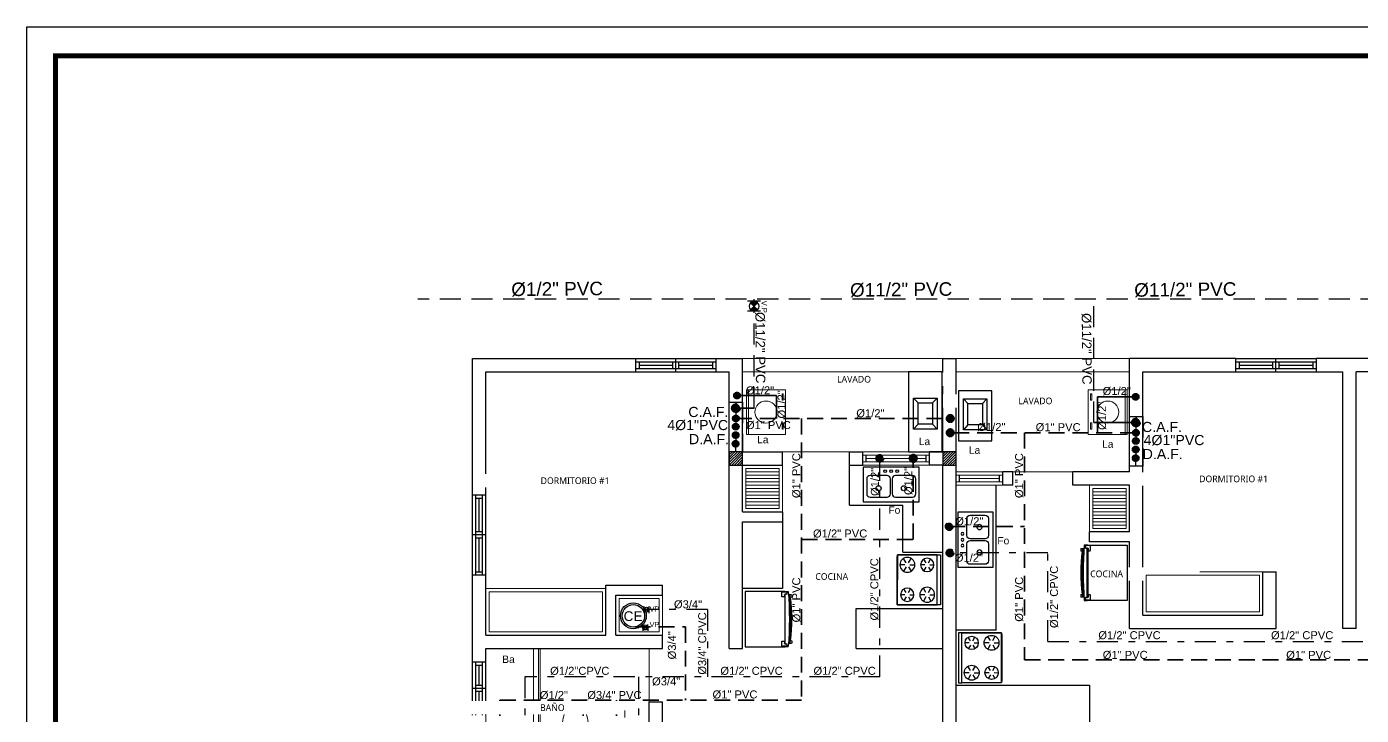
# Model space of a CAD drawing. Header units: feet. Extents: x 1019 to 2236, y -546 to 122.
# Drawn here: x 1054.27 to 1074.29, y -113.31 to -102.98 of the extents above; entities that cross this region are included whole.
import ezdxf

# ---------------------------------------------------------------- set-up
doc = ezdxf.new("R2010")
doc.units = ezdxf.units.FT
doc.header["$LTSCALE"] = 0.05
doc.header["$MEASUREMENT"] = 0
for name, pattern in [('CONTINUA', [0]), ('DASHDOT', [25.4, 12.7, -6.35, 0, -6.35]), ('HIDDEN', [9.525, 6.35, -3.175])]:
    doc.linetypes.add(name, pattern=pattern)
for name, color, linetype, lineweight in [('A-GENM', 8, 'Continuous', 9), ('A-WALL', 7, 'Continuous', 25), ('AGUA POTABLE', 5, 'HIDDEN', 35), ('AGUAFRIA', 5, 'HIDDEN', 30), ('closet', 8, 'Continuous', 5), ('COCINA', 8, 'Continuous', 25), ('FURN', 8, 'Continuous', 9), ('P-SANR-FIXT', 8, 'Continuous', 9)]:
    doc.layers.add(name, color=color, linetype=linetype, lineweight=lineweight)
for name, color, linetype in [('AGUA_CALIENTE', 1, 'DASHDOT'), ('ANNDTOBJ', 2, 'Continuous'), ('columna', 9, 'Continuous'), ('MARCO', 1, 'Continuous'), ('MUEBLES', 8, 'Continuous'), ('PERT-VENT', 8, 'Continuous'), ('PISO', 8, 'Continuous'), ('TEXTO', 2, 'Continuous'), ('TEXXT', 2, 'Continuous'), ('TXT', 2, 'Continuous')]:
    doc.layers.add(name, color=color, linetype=linetype)
doc.styles.add('ads', font='trebuc.ttf', dxfattribs={"height": 0.14})
doc.styles.add('DAMIAN', font='arial.ttf', dxfattribs={"height": 0.12})
doc.styles.add('GENERATED_STYLE_1', font='arial.ttf')

# ---------------------------------------------------------------- blocks, each defined once
blk = doc.blocks.new('A$C3D6C2CD6')
at = {"layer": 'P-SANR-FIXT'}
for p, q in [((0, 1.6), (0.787, 1.6)), ((0, 0.102), (0, 1.6)), ((0.711, 1.6), (0.711, 0.102)), ((0.787, 0), (0.787, 1.6)), ((0.813, 1.6), (0.813, 0)), ((0.324, 0.227), (0.324, 0.317)), ((0.333, 0.317), (0.333, 0.227)), ((0.351, 0.227), (0.351, 0.317)), ((0.36, 0.317), (0.36, 0.227)), ((0.378, 0.227), (0.378, 0.317)), ((0.387, 0.317), (0.387, 0.227)), ((0.711, 0.102), (0, 0.102)), ((0, 0), (0.787, 0)), ((0.124, 0), (0.787, 0)), ((0.813, 0), (0.787, 0)), ((0.813, 0), (0.787, 0))]:
    blk.add_line(p, q, dxfattribs=at)
for centre, radius, start, end in [((0.356, 0.272), 0.0635, 90, 270), ((0.356, 0.272), 0.0635, 90, 270), ((0.328, 0.317), 0.00444, 360, 180), ((0.328, 0.227), 0.00444, 180, 360), ((0.356, 0.317), 0.00444, 360, 180), ((0.356, 0.227), 0.00444, 180, 360), ((0.356, 0.272), 0.0635, 270, 90), ((0.356, 0.272), 0.0635, 270, 90), ((0.383, 0.317), 0.00444, 360, 180), ((0.383, 0.227), 0.00444, 180, 360)]:
    blk.add_arc(centre, radius, start, end, dxfattribs=at)
blk = doc.blocks.new('A$C2C3967B4')
at = {"layer": 'COCINA'}
for p, q in [((0.838, 0.52), (0, 0.52)), ((0, 0.52), (0, 0)), ((0.838, 0), (0.838, 0.52)), ((0.051, 0.342), (0.051, 0.119)), ((0.356, 0.393), (0.102, 0.393)), ((0.406, 0.119), (0.406, 0.342)), ((0.432, 0.342), (0.432, 0.119)), ((0.737, 0.393), (0.483, 0.393)), ((0.787, 0.119), (0.787, 0.342)), ((0.102, 0.068), (0.356, 0.068)), ((0.483, 0.068), (0.737, 0.068)), ((0, 0), (0.838, 0))]:
    blk.add_line(p, q, dxfattribs=at)
for centre, radius in [((0.33, 0.456), 0.0201), ((0.419, 0.456), 0.0201), ((0.508, 0.456), 0.0201), ((0.229, 0.202), 0.0381), ((0.61, 0.202), 0.0381)]:
    blk.add_circle(centre, radius, dxfattribs=at)
for centre, start, end in [((0.102, 0.342), 90, 180), ((0.356, 0.342), 0, 90), ((0.483, 0.342), 90, 180), ((0.737, 0.342), 0, 90), ((0.102, 0.119), 180, 270), ((0.356, 0.119), 270, 0), ((0.483, 0.119), 180, 270), ((0.737, 0.119), 270, 0)]:
    blk.add_arc(centre, 0.0508, start, end, dxfattribs=at)
blk = doc.blocks.new('A$C285A50AC')
at = {"layer": 'MUEBLES'}
for p, q in [((0.001, 0.69, -0.889), (0, 0.029, -0.889)), ((0.001, 0.69), (0.001, 0.639)), ((0.763, 0.688), (0.001, 0.69)), ((0.763, 0.688, -0.889), (0.001, 0.69, -0.889)), ((0.001, 0.639), (0.763, 0.637)), ((0.762, 0.028, -0.889), (0.763, 0.688, -0.889)), ((0.763, 0.637), (0.763, 0.688)), ((0, 0.029, -0.889), (0.762, 0.028, -0.889))]:
    blk.add_line(p, q, dxfattribs=at)
at = {"layer": 'MUEBLES', "color": 8}
for p, q in [((0.12, 0.505, 0.003), (0.054, 0.543, 0.003)), ((0.12, 0.467, 0.003), (0.054, 0.429, 0.003)), ((0.153, 0.524, 0.003), (0.153, 0.6, 0.003)), ((0.153, 0.448, 0.003), (0.153, 0.372, 0.003)), ((0.186, 0.505, 0.003), (0.252, 0.543, 0.003)), ((0.186, 0.467, 0.003), (0.252, 0.429, 0.003)), ((0.577, 0.466, 0.003), (0.522, 0.435, 0.003)), ((0.577, 0.504, 0.003), (0.523, 0.536, 0.003)), ((0.61, 0.523, 0.003), (0.611, 0.587, 0.003)), ((0.61, 0.447, 0.003), (0.61, 0.384, 0.003)), ((0.643, 0.504, 0.003), (0.698, 0.536, 0.003)), ((0.643, 0.466, 0.003), (0.698, 0.434, 0.003)), ((0.12, 0.2, 0.003), (0.065, 0.232, 0.003)), ((0.153, 0.219, 0.003), (0.153, 0.283, 0.003)), ((0.186, 0.2, 0.003), (0.241, 0.232, 0.003)), ((0.577, 0.2, 0.003), (0.511, 0.238, 0.003)), ((0.61, 0.219, 0.003), (0.61, 0.295, 0.003)), ((0.643, 0.199, 0.003), (0.709, 0.237, 0.003)), ((0.12, 0.162, 0.003), (0.065, 0.131, 0.003)), ((0.153, 0.143, 0.003), (0.152, 0.08, 0.003)), ((0.186, 0.162, 0.003), (0.241, 0.13, 0.003)), ((0.577, 0.162, 0.003), (0.511, 0.124, 0.003)), ((0.61, 0.142, 0.003), (0.61, 0.066, 0.003)), ((0.643, 0.161, 0.003), (0.709, 0.123, 0.003))]:
    blk.add_line(p, q, dxfattribs=at)
at = {"layer": 'MUEBLES', "extrusion": (-0.001805, -0.999998, 0)}
for p, q in [((0.063, 0.027, -0.622), (0.698, 0.025, -0.622)), ((0.063, 0.027, -0.102), (0.698, 0.025, -0.102))]:
    blk.add_line(p, q, dxfattribs=at)
at = {"layer": 'MUEBLES'}
for centre, radius in [((0.153, 0.486, 0.003), 0.114), ((0.61, 0.485, 0.003), 0.102), ((0.153, 0.181, 0.003), 0.102), ((0.61, 0.181, 0.003), 0.114)]:
    blk.add_circle(centre, radius, dxfattribs=at)
at = {"layer": 'MUEBLES', "color": 8, "extrusion": (-0.001805, -0.999998, 0)}
for centre in [(0.089, -0.038, -0.027), (0.216, -0.038, -0.027), (0.381, -0.038, -0.027), (0.546, -0.038, -0.027), (0.673, -0.038, -0.027)]:
    blk.add_circle(centre, 0.0254, dxfattribs=at)
at = {"layer": 'MUEBLES'}
for points in [[(0, 0.029), (0.001, 0.639), (0.763, 0.637), (0.762, 0.028)], [(0.001, 0.69, 0.254), (0.001, 0.639, 0.254), (0.763, 0.637, 0.254), (0.763, 0.688, 0.254)]]:
    blk.add_3dface(points, dxfattribs=at)
at = {"layer": 'MUEBLES', "color": 8}
for points in [[(0.025, 0.027, -0.076), (0.025, 0.027, -0.533), (0.737, 0.025, -0.533), (0.737, 0.025, -0.076)], [(0.025, 0.027, -0.597), (0.025, 0.027, -0.851), (0.737, 0.025, -0.851), (0.737, 0.025, -0.597)]]:
    blk.add_3dface(points, dxfattribs=at)
blk = doc.blocks.new('A$C007B5363')
at = {"layer": 'COCINA'}
for p, q in [((0, 0.829), (0.594, 0.829)), ((0, 0), (0, 0.829)), ((0.551, 0.816), (0.551, 0.752)), ((0.621, 0.822), (0.557, 0.822)), ((0.594, 0.829), (0.601, 0.829)), ((0.594, 0.822), (0.594, 0.829)), ((0.601, 0.829), (0.601, 0.822)), ((0.645, 0.829), (0.601, 0.829)), ((0.627, 0.791), (0.627, 0.816)), ((0.557, 0.746), (0.582, 0.746)), ((0.589, 0.752), (0.589, 0.778)), ((0.594, 0.045), (0.594, 0.784)), ((0.595, 0.784), (0.621, 0.784)), ((0.601, 0.784), (0.601, 0.044)), ((0.649, 0.778), (0.671, 0.778)), ((0.671, 0.74), (0.651, 0.74)), ((0.654, 0.702), (0.671, 0.702)), ((0.671, 0.778), (0.698, 0.778)), ((0.671, 0.74), (0.671, 0.778)), ((0.671, 0.74), (0.671, 0.778)), ((0.698, 0.74), (0.671, 0.74)), ((0.671, 0.74), (0.671, 0.702)), ((0.671, 0.702), (0.671, 0.74)), ((0.699, 0.74), (0.699, 0.778)), ((0.594, 0), (0, 0)), ((0.551, 0.076), (0.551, 0.013)), ((0.582, 0.083), (0.557, 0.083)), ((0.557, 0.006), (0.621, 0.006)), ((0.589, 0.051), (0.589, 0.076)), ((0.594, 0), (0.594, 0.006)), ((0.594, 0), (0.601, 0)), ((0.621, 0.044), (0.595, 0.044)), ((0.601, 0.006), (0.601, 0)), ((0.601, 0), (0.645, 0)), ((0.627, 0.013), (0.627, 0.038)), ((0.671, 0.051), (0.649, 0.051)), ((0.651, 0.089), (0.671, 0.089)), ((0.671, 0.127), (0.654, 0.127)), ((0.671, 0.127), (0.671, 0.089)), ((0.671, 0.089), (0.671, 0.127)), ((0.671, 0.089), (0.698, 0.089)), ((0.671, 0.051), (0.671, 0.089)), ((0.671, 0.051), (0.671, 0.089)), ((0.698, 0.051), (0.671, 0.051)), ((0.699, 0.051), (0.699, 0.089))]:
    blk.add_line(p, q, dxfattribs=at)
for centre, radius, start, end in [((0.557, 0.816), 0.00635, 90, 180), ((0.621, 0.816), 0.00635, 360, 90), ((-3.851, 0.414), 4.515, 354.7351, 5.2649), ((0.557, 0.752), 0.00635, 180, 270), ((0.582, 0.752), 0.00635, 270, 360), ((0.595, 0.778), 0.00635, 90, 180), ((0.621, 0.791), 0.00635, 270, 360), ((-3.079, 0.414), 3.761, 355.6182, 4.3818), ((-1.675, 0.414), 2.373, 352.1151, 7.8849), ((0.557, 0.076), 0.00635, 90, 180), ((0.557, 0.013), 0.00635, 180, 270), ((0.582, 0.076), 0.00635, 360, 90), ((0.595, 0.051), 0.00635, 180, 270), ((0.621, 0.038), 0.00635, 360, 90), ((0.621, 0.013), 0.00635, 270, 360)]:
    blk.add_arc(centre, radius, start, end, dxfattribs=at)
blk = doc.blocks.new('Toilet_-_Tank_-_3D_4840 - 17_ High_ Seat Not Visible-536545-Nivel 1')
at = {"layer": 'P-SANR-FIXT'}
for p, q in [((0.248, 0.489), (-0.248, 0.489)), ((-0.248, 0.489), (-0.248, 0.298)), ((0.248, 0.298), (0.248, 0.489)), ((-0.159, 0.21), (-0.123, 0.21)), ((-0.123, 0.21), (-0.132, 0.127)), ((-0.123, 0.21), (0.123, 0.21)), ((0.132, 0.127), (0.123, 0.21)), ((0.123, 0.21), (0.159, 0.21))]:
    blk.add_line(p, q, dxfattribs=at)
for centre, radius, start, end in [((-0.159, 0.298), 0.0889, 180, 270), ((0.159, 0.298), 0.0889, 270, 360), ((-0.023, 0.008), 0.167, 151.0596, 182.709), ((-0.083, 0.041), 0.0995, 119.8981, 151.0596), ((0, -0.104), 0.266, 90.1019, 119.8981), ((0, -0.104), 0.266, 60.1019, 89.8981), ((0.083, 0.041), 0.0995, 28.9404, 60.1019), ((0.023, 0.008), 0.167, 357.291, 28.9404), ((0.25, 0.021), 0.441, 182.709, 218.5058), ((-0.25, 0.021), 0.441, 321.4942, 357.291), ((0.011, -0.169), 0.136, 218.5058, 265.219), ((-0.011, -0.169), 0.136, 274.781, 321.4942)]:
    blk.add_arc(centre, radius, start, end, dxfattribs=at)
blk = doc.blocks.new('A$C01EB0BB3')
at = {"layer": 'FURN'}
for p, q in [((0, 0, 224.56), (0, 0.61, 224.56)), ((0, 0.61, 224.56), (0.533, 0.61, 224.56)), ((0.503, 0.61, 224.56), (0.503, 0, 224.56)), ((0.533, 0.61, 224.56), (0.533, 0, 224.56)), ((0.533, 0, 224.56), (0, 0, 224.56))]:
    blk.add_line(p, q, dxfattribs=at)
at = {"layer": 'FURN', "ltscale": 0.02, "elevation": 224.56}
for points in [[(0.047, 0.536), (0.047, 0.45), (0.032, 0.45), (0.032, 0.536)], [(0.047, 0.143), (0.047, 0.057), (0.032, 0.057), (0.032, 0.143)]]:
    blk.add_lwpolyline(points, close=True, dxfattribs=at)
at = {"layer": 'FURN', "ltscale": 0.02}
blk.add_circle((0.267, 0.305, 224.56), 0.15, dxfattribs=at)
blk = doc.blocks.new('A$C153C7E87')
at = {"layer": 'COCINA'}
for p, q in [((0.076, 0.804), (0.143, 0.731)), ((0.427, 0.804), (0.36, 0.731)), ((0.143, 0.411), (0.076, 0.339)), ((0.36, 0.411), (0.427, 0.339))]:
    blk.add_line(p, q, dxfattribs=at)
at = {"layer": 'COCINA', "extrusion": (1.60732e-15, -2.48059e-15, -1)}
for points in [[(-0.502, 1.2), (0, 1.2), (0, 0), (-0.502, 0)], [(-0.427, 0.339), (-0.076, 0.339), (-0.076, 0.804), (-0.427, 0.804)], [(-0.36, 0.411), (-0.143, 0.411), (-0.143, 0.731), (-0.36, 0.731)]]:
    blk.add_lwpolyline(points, close=True, dxfattribs=at)
blk = doc.blocks.new('A$C72735B25')
at = {"layer": 'PERT-VENT', "extrusion": (-1.27878e-17, -1.31713e-15, -1)}
for p, q in [((0, 0), (0, 1.203)), ((0.05, 0), (0.05, 1.203)), ((0.15, 0), (0.15, 1.203)), ((0.2, 0), (0.2, 1.203)), ((0.1, 0.648), (0.1, 1.149)), ((0.2, 0.602), (0, 0.602)), ((0.15, 0.648), (0.05, 0.648)), ((0.15, 0.555), (0.05, 0.555)), ((0.1, 0.05), (0.1, 0.555)), ((0.05, 0.05), (0.15, 0.05))]:
    blk.add_line(p, q, dxfattribs=at)
at = {"layer": 'PERT-VENT', "extrusion": (-1.27878e-17, 1.31713e-15, -1)}
blk.add_line((0.05, 1.153), (0.15, 1.153), dxfattribs=at)
blk = doc.blocks.new('A$C40CA57DC')
at = {"layer": 'ANNDTOBJ'}
h = blk.add_hatch(color=256, dxfattribs=at)
h.dxf.hatch_style = 1
h.paths.add_polyline_path([(0.034, 0.233, 0.199744), (0, 0.151, 0.199744), (0.034, 0.069), (0.116, 0.151)])
h.paths.add_polyline_path([(0.231, 0.151, 0.198081), (0.198, 0.233), (0.116, 0.151), (0.198, 0.07, 0.198081)])
at = {"layer": 'ANNDTOBJ', "linetype": 'Continuous'}
for p, q in [((0, 0), (0, 0.303)), ((0.231, 0), (0.231, 0.303))]:
    blk.add_line(p, q, dxfattribs=at)
at = {"layer": 'ANNDTOBJ'}
for p, q in [((0.034, 0.07), (0.198, 0.233)), ((0.198, 0.07), (0.034, 0.233))]:
    blk.add_line(p, q, dxfattribs=at)
at = {"layer": 'ANNDTOBJ', "linetype": 'Continuous'}
blk.add_circle((0.116, 0.151), 0.116, dxfattribs=at)
blk = doc.blocks.new('A$C012446DC')
at = {"layer": 'PISO'}
h = blk.add_hatch(dxfattribs=at)
h.set_pattern_fill('ANSI31', color=256, scale=0.008571, angle=180)
h.set_pattern_definition([(225, (206536.064322, 1154820.960068), (0.0192434059784, -0.0192434059784), [])])
h.paths.add_polyline_path([(0, 0), (0.2, 0), (0.2, 0.2), (0, 0.2)])
at = {"layer": 'columna'}
blk.add_lwpolyline([(0.2, 0.2), (0, 0.2), (0, 0), (0.2, 0)], close=True, dxfattribs=at)
blk = doc.blocks.new('A$C387E0859')
for p in [(0, 8.7), (3.2, 8.7), (0, 0), (3.2, 0), (6, 0), (9.2, 0)]:
    blk.add_blockref('A$C012446DC', p)

msp = doc.modelspace()

# ---------------------------------------------------------------- hatches: boundary and pattern name
at = {"layer": 'AGUA POTABLE', "ltscale": 3}
h = msp.add_hatch(color=256, dxfattribs=at)
h.dxf.hatch_style = 1
edge = h.paths.add_edge_path()
edge.add_arc((1064.925, -108.512), 0.0498, -83.357, 276.643)
h = msp.add_hatch(color=256, dxfattribs=at)
h.dxf.hatch_style = 1
edge = h.paths.add_edge_path()
edge.add_arc((1064.909, -108.701), 0.0642, -83.357, 276.643)
h = msp.add_hatch(color=256, dxfattribs=at)
h.dxf.hatch_style = 1
edge = h.paths.add_edge_path()
edge.add_arc((1064.908, -108.855), 0.0498, -83.357, 276.643)
h = msp.add_hatch(color=256, dxfattribs=at)
h.dxf.hatch_style = 1
edge = h.paths.add_edge_path()
edge.add_arc((1068.123, -108.856), 0.0576, 0, 360)
h = msp.add_hatch(color=256, dxfattribs=at)
h.dxf.hatch_style = 1
edge = h.paths.add_edge_path()
edge.add_arc((1070.909, -108.916), 0.0642, -83.357, 276.643)
h = msp.add_hatch(color=256, dxfattribs=at)
h.dxf.hatch_style = 1
edge = h.paths.add_edge_path()
edge.add_arc((1064.905, -109.105), 0.0498, -83.357, 276.643)
h = msp.add_hatch(color=256, dxfattribs=at)
h.dxf.hatch_style = 1
edge = h.paths.add_edge_path()
edge.add_arc((1064.906, -108.978), 0.0498, -83.357, 276.643)
h = msp.add_hatch(color=256, dxfattribs=at)
h.dxf.hatch_style = 1
edge = h.paths.add_edge_path()
edge.add_arc((1068.123, -109.07), 0.0576, 0, 360)
h = msp.add_hatch(color=256, dxfattribs=at)
h.dxf.hatch_style = 1
edge = h.paths.add_edge_path()
edge.add_arc((1070.908, -109.07), 0.0498, -83.357, 276.643)
h = msp.add_hatch(color=256, dxfattribs=at)
h.dxf.hatch_style = 1
edge = h.paths.add_edge_path()
edge.add_arc((1064.904, -109.235), 0.0498, -83.357, 276.643)
h = msp.add_hatch(color=256, dxfattribs=at)
h.dxf.hatch_style = 1
edge = h.paths.add_edge_path()
edge.add_arc((1070.905, -109.32), 0.0498, -83.357, 276.643)
h = msp.add_hatch(color=256, dxfattribs=at)
h.dxf.hatch_style = 1
edge = h.paths.add_edge_path()
edge.add_arc((1070.906, -109.193), 0.0498, -83.357, 276.643)
h = msp.add_hatch(color=256, dxfattribs=at)
h.dxf.hatch_style = 1
edge = h.paths.add_edge_path()
edge.add_arc((1067.568, -109.454), 0.0576, 0, 360)
h = msp.add_hatch(color=256, dxfattribs=at)
h.dxf.hatch_style = 1
edge = h.paths.add_edge_path()
edge.add_arc((1070.904, -109.45), 0.0498, -83.357, 276.643)
at = {"layer": 'AGUA POTABLE', "ltscale": 0.75}
h = msp.add_hatch(color=256, dxfattribs=at)
h.dxf.hatch_style = 1
edge = h.paths.add_edge_path()
edge.add_arc((1068.108, -110.474), 0.0576, 0, 360)
at = {"layer": 'AGUA_CALIENTE', "ltscale": 0.5}
h = msp.add_hatch(color=256, dxfattribs=at)
h.dxf.hatch_style = 1
edge = h.paths.add_edge_path()
edge.add_arc((1067.067, -109.454), 0.0576, 0, 360)
h = msp.add_hatch(color=256, dxfattribs=at)
h.dxf.hatch_style = 1
edge = h.paths.add_edge_path()
edge.add_arc((1068.12, -110.871), 0.0576, 0, 360)
at = {"layer": 'closet'}
h = msp.add_hatch(dxfattribs=at)
h.set_pattern_fill('ANSI31', color=256, scale=0.4, angle=315, style=0)
h.set_pattern_definition([(0, (1065.06024, -110.20415), (2e-17, 0.05), [])])
h.paths.add_polyline_path([(1065.06, -110.204), (1065.56, -110.204), (1065.56, -109.604), (1065.06, -109.604)])
h = msp.add_hatch(dxfattribs=at)
h.set_pattern_fill('ANSI31', color=256, scale=0.4, angle=315, style=0)
h.set_pattern_definition([(0, (1070.26024, -110.50409), (2e-17, 0.05), [])])
h.paths.add_polyline_path([(1070.26, -110.504), (1070.76, -110.504), (1070.76, -109.904), (1070.26, -109.904)])
at = {"layer": 'TEXXT'}
h = msp.add_hatch(color=256, dxfattribs=at)
h.dxf.hatch_style = 1
h.paths.add_polyline_path([(1063.566, -111.722), (1063.539, -111.695, 0.198912), (1063.528, -111.722, 0.198912), (1063.539, -111.749)])
h = msp.add_hatch(color=256, dxfattribs=at)
h.dxf.hatch_style = 1
h.paths.add_polyline_path([(1063.593, -111.695), (1063.566, -111.722), (1063.593, -111.749, 0.198912), (1063.604, -111.722, 0.198912)])
h = msp.add_hatch(color=256, dxfattribs=at)
h.dxf.hatch_style = 1
h.paths.add_polyline_path([(1063.548, -111.987), (1063.522, -111.96, 0.198912), (1063.511, -111.987, 0.198912), (1063.522, -112.014)])
h = msp.add_hatch(color=256, dxfattribs=at)
h.dxf.hatch_style = 1
h.paths.add_polyline_path([(1063.575, -111.96), (1063.548, -111.987), (1063.575, -112.014, 0.198912), (1063.586, -111.987, 0.198912)])

# ---------------------------------------------------------------- linework, layer by layer
at = {"layer": 'A-GENM'}
for p, q in [((1065.01, -107.954), (1068.01, -107.954)), ((1068.21, -107.954), (1068.21, -107.954)), ((1070.81, -107.954), (1068.21, -107.954)), ((1070.81, -107.954), (1068.21, -107.954)), ((1065.01, -108.154), (1068.01, -108.154)), ((1070.81, -108.154), (1068.21, -108.154)), ((1070.81, -112.006), (1070.81, -112.006))]:
    msp.add_line(p, q, dxfattribs=at)
at = {"layer": 'A-WALL'}
for p, q in [((1060.96, -107.954), (1063.407, -107.954)), ((1060.96, -110.001), (1060.96, -107.954)), ((1060.96, -107.954), (1063.407, -107.954)), ((1064.61, -107.954), (1065.01, -107.954)), ((1065.01, -109.354), (1065.01, -107.954)), ((1068.01, -109.354), (1068.01, -107.954)), ((1068.01, -107.954), (1068.21, -107.954)), ((1068.21, -113.454), (1068.21, -107.954)), ((1072.407, -107.954), (1070.81, -107.954)), ((1070.81, -109.654), (1070.81, -107.954)), ((1074.61, -107.954), (1073.61, -107.954)), ((1061.16, -110.001), (1061.16, -108.154)), ((1061.16, -108.154), (1063.407, -108.154)), ((1064.61, -108.154), (1064.81, -108.154)), ((1064.81, -112.304), (1064.81, -108.154)), ((1071.01, -111.806), (1071.01, -108.154)), ((1071.01, -108.154), (1072.407, -108.154)), ((1073.61, -108.154), (1074.01, -108.154)), ((1074.01, -112.006), (1074.01, -108.154)), ((1074.21, -112.006), (1074.21, -108.154)), ((1074.61, -108.154), (1074.21, -108.154)), ((1065.01, -109.354), (1065.61, -109.354)), ((1065.61, -109.554), (1065.61, -109.354)), ((1066.61, -109.554), (1066.61, -109.354)), ((1066.61, -109.354), (1066.81, -109.354)), ((1066.81, -109.554), (1066.81, -109.354)), ((1067.81, -109.554), (1067.81, -109.354)), ((1068.01, -109.354), (1067.81, -109.354)), ((1065.01, -109.554), (1065.61, -109.554)), ((1065.01, -110.254), (1065.01, -109.554)), ((1066.61, -109.554), (1066.81, -109.554)), ((1068.01, -109.554), (1067.81, -109.554)), ((1068.01, -117.054), (1068.01, -109.554)), ((1068.91, -109.854), (1068.91, -109.654)), ((1069.06, -109.654), (1068.91, -109.654)), ((1069.06, -109.854), (1069.06, -109.654)), ((1070.81, -109.654), (1069.96, -109.654)), ((1069.96, -109.854), (1069.96, -109.654)), ((1069.06, -109.854), (1068.91, -109.854)), ((1070.81, -109.854), (1069.96, -109.854)), ((1070.81, -110.554), (1070.81, -109.854)), ((1065.01, -110.254), (1065.61, -110.254)), ((1065.61, -110.254), (1065.61, -110.404)), ((1065.01, -110.404), (1065.61, -110.404)), ((1070.81, -110.554), (1070.21, -110.554)), ((1070.21, -110.704), (1070.21, -110.554)), ((1070.81, -110.704), (1070.21, -110.704)), ((1070.81, -112.006), (1070.81, -110.704)), ((1060.96, -112.503), (1060.96, -111.204)), ((1061.16, -112.104), (1061.16, -111.204)), ((1072.81, -111.806), (1072.81, -111.156)), ((1072.81, -111.156), (1073.01, -111.156)), ((1073.01, -112.006), (1073.01, -111.156)), ((1062.96, -112.104), (1062.96, -111.354)), ((1062.96, -111.354), (1063.81, -111.354)), ((1063.81, -111.504), (1063.81, -111.354)), ((1063.11, -112.104), (1063.11, -111.504)), ((1063.11, -111.504), (1063.81, -111.504)), ((1071.01, -111.806), (1072.81, -111.806)), ((1070.81, -112.006), (1073.01, -112.006)), ((1074.21, -112.006), (1074.01, -112.006)), ((1061.16, -112.104), (1062.96, -112.104)), ((1063.11, -112.104), (1063.81, -112.104)), ((1063.81, -112.304), (1063.81, -112.104)), ((1061.16, -112.503), (1061.16, -112.304)), ((1061.16, -112.304), (1063.81, -112.304)), ((1064.81, -112.304), (1065.01, -112.304)), ((1063.61, -113.904), (1063.61, -113.104)), ((1063.61, -113.104), (1063.81, -113.104)), ((1063.81, -114.754), (1063.81, -113.104))]:
    msp.add_line(p, q, dxfattribs=at)
at = {"layer": 'A-WALL', "extrusion": (-6.28888e-16, -1.94037e-15, -1)}
for p, q in [((1063.407, -108.154), (1063.407, -107.954)), ((1064.61, -107.954), (1064.61, -108.154)), ((1072.407, -108.154), (1072.407, -107.954)), ((1073.61, -107.954), (1073.61, -108.154))]:
    msp.add_line(p, q, dxfattribs=at)
at = {"layer": 'A-WALL', "extrusion": (-1.27878e-17, -1.31713e-15, -1)}
for p, q in [((1060.96, -110.001), (1061.16, -110.001)), ((1061.16, -111.204), (1060.96, -111.204)), ((1060.96, -112.503), (1061.16, -112.503))]:
    msp.add_line(p, q, dxfattribs=at)
at = {"layer": 'AGUA POTABLE', "ltscale": 3}
for p, q in [((1064.925, -108.51), (1065.516, -108.51)), ((1065.516, -108.51), (1065.516, -108.856)), ((1064.909, -108.7), (1065.182, -108.7)), ((1070.909, -108.916), (1070.275, -108.916))]:
    msp.add_line(p, q, dxfattribs=at)
at = {"layer": 'AGUA POTABLE', "ltscale": 0.75}
for p, q in [((1064.908, -108.856), (1068.127, -108.856)), ((1070.908, -109.07), (1068.145, -109.07)), ((1067.568, -110.669), (1067.568, -109.454)), ((1068.108, -110.474), (1069.237, -110.474)), ((1065.895, -110.669), (1067.568, -110.669)), ((1063.392, -111.98), (1064.154, -111.98)), ((1064.154, -111.98), (1064.154, -113.078)), ((1069.237, -112.476), (1077.975, -112.476)), ((1065.895, -113.078), (1061.367, -113.078)), ((1061.367, -113.078), (1061.367, -114.005)), ((1062.618, -113.078), (1062.618, -114.005)), ((1063.117, -113.078), (1063.117, -114.005))]:
    msp.add_line(p, q, dxfattribs=at)
at = {"layer": 'AGUA POTABLE', "ltscale": 3}
for centre in [(1068.123, -108.856), (1068.123, -109.07), (1067.568, -109.454)]:
    msp.add_circle(centre, 0.0576, dxfattribs=at)
at = {"layer": 'AGUA POTABLE', "ltscale": 0.75}
msp.add_circle((1068.108, -110.474), 0.0576, dxfattribs=at)
at = {"layer": 'AGUA_CALIENTE', "ltscale": 0.5}
for p, q in [((1069.585, -110.871), (1068.12, -110.871)), ((1064.485, -111.722), (1063.509, -111.722)), ((1064.485, -111.722), (1064.485, -112.729)), ((1069.585, -112.197), (1077.967, -112.197)), ((1067.067, -112.729), (1061.744, -112.729))]:
    msp.add_line(p, q, dxfattribs=at)
for centre in [(1067.067, -109.454), (1068.12, -110.871)]:
    msp.add_circle(centre, 0.0576, dxfattribs=at)
at = {"layer": 'AGUAFRIA'}
for p, q in [((1078.405, -107.066), (1060.136, -107.066)), ((1065.182, -108.7), (1065.182, -107.066)), ((1064.91, -108.61), (1064.903, -109.354))]:
    msp.add_line(p, q, dxfattribs=at)
msp.add_lwpolyline([(1065.01, -108.61), (1065.01, -109.354), (1064.81, -109.354), (1064.81, -108.61)], close=True, dxfattribs=at)
for centre, radius in [((1064.925, -108.512), 0.0498), ((1064.909, -108.701), 0.0642), ((1064.908, -108.855), 0.0498), ((1070.909, -108.916), 0.0642), ((1064.905, -109.105), 0.0498), ((1064.906, -108.978), 0.0498), ((1070.908, -109.07), 0.0498), ((1064.904, -109.235), 0.0498), ((1070.905, -109.32), 0.0498), ((1070.906, -109.193), 0.0498), ((1070.904, -109.45), 0.0498)]:
    msp.add_circle(centre, radius, dxfattribs=at)
at = {"layer": 'AGUAFRIA', "color": 3, "linetype": 'CONTINUA'}
for radius in [0.194, 0.168]:
    msp.add_circle((1063.371, -111.814), radius, dxfattribs=at)
at = {"layer": 'closet'}
for p, q in [((1065.61, -109.354), (1066.61, -109.354)), ((1065.61, -109.554), (1065.61, -110.254)), ((1069.06, -109.654), (1069.96, -109.654)), ((1070.21, -110.554), (1070.21, -109.854)), ((1071.01, -111.156), (1072.81, -111.156)), ((1061.16, -111.404), (1062.96, -111.404)), ((1063.81, -112.104), (1063.81, -111.504)), ((1063.61, -113.104), (1063.61, -112.304))]:
    msp.add_line(p, q, dxfattribs=at)
for points in [[(1065.06, -110.204), (1065.56, -110.204), (1065.56, -109.604), (1065.06, -109.604)], [(1070.26, -110.504), (1070.76, -110.504), (1070.76, -109.904), (1070.26, -109.904)], [(1061.21, -112.054), (1062.91, -112.054), (1062.91, -111.454), (1061.21, -111.454)], [(1063.16, -112.054), (1063.76, -112.054), (1063.76, -111.554), (1063.16, -111.554)]]:
    msp.add_lwpolyline(points, close=True, dxfattribs=at)
at = {"layer": 'COCINA'}
for p, q in [((1068.389, -108.952), (1068.322, -109.025)), ((1068.606, -108.952), (1068.672, -109.025)), ((1066.61, -110.154), (1066.61, -109.554)), ((1068.81, -112.03), (1068.81, -109.854)), ((1066.61, -110.154), (1067.41, -110.154)), ((1067.41, -110.858), (1067.41, -110.154)), ((1067.41, -110.858), (1068.01, -110.858)), ((1066.71, -112.304), (1066.71, -111.704)), ((1066.71, -111.704), (1068.01, -111.704)), ((1068.81, -112.03), (1068.21, -112.03)), ((1066.71, -112.304), (1068.01, -112.304)), ((1068.21, -112.854), (1070.21, -112.854)), ((1070.21, -112.854), (1070.21, -113.454))]:
    msp.add_line(p, q, dxfattribs=at)
at = {"layer": 'PERT-VENT', "lineweight": 15}
for p, q in [((1066.81, -109.354), (1067.81, -109.354)), ((1066.81, -109.404), (1067.81, -109.404)), ((1066.86, -109.454), (1067.76, -109.454)), ((1066.81, -109.504), (1067.81, -109.504)), ((1066.81, -109.554), (1067.81, -109.554)), ((1068.91, -109.654), (1068.21, -109.654)), ((1068.91, -109.704), (1068.21, -109.704)), ((1068.91, -109.804), (1068.21, -109.804)), ((1068.91, -109.854), (1068.21, -109.854)), ((1068.86, -109.754), (1068.26, -109.754))]:
    msp.add_line(p, q, dxfattribs=at)
at = {"layer": 'PERT-VENT'}
for p, q in [((1066.86, -109.504), (1066.86, -109.404)), ((1067.76, -109.504), (1067.76, -109.404)), ((1068.26, -109.804), (1068.26, -109.704)), ((1068.86, -109.804), (1068.86, -109.704))]:
    msp.add_line(p, q, dxfattribs=at)
at = {"layer": 'PERT-VENT', "extrusion": (-1.27878e-17, -1.31713e-15, -1)}
for p, q in [((1060.96, -113.306), (1060.96, -112.503)), ((1061.01, -113.306), (1061.01, -112.503)), ((1061.06, -112.857), (1061.06, -112.556)), ((1061.11, -113.306), (1061.11, -112.503)), ((1061.16, -113.306), (1061.16, -112.503)), ((1061.11, -112.857), (1061.01, -112.857)), ((1061.16, -112.904), (1060.96, -112.904)), ((1061.11, -112.951), (1061.01, -112.951)), ((1061.06, -113.256), (1061.06, -112.951)), ((1061.01, -113.256), (1061.11, -113.256))]:
    msp.add_line(p, q, dxfattribs=at)
at = {"layer": 'PERT-VENT', "extrusion": (-1.27878e-17, 1.31713e-15, -1)}
msp.add_line((1061.01, -112.552), (1061.11, -112.552), dxfattribs=at)
at = {"layer": 'TEXXT'}
for p, q in [((1063.527, -111.677), (1063.528, -111.775)), ((1063.603, -111.677), (1063.604, -111.775)), ((1063.539, -111.695), (1063.593, -111.749)), ((1063.539, -111.749), (1063.593, -111.695)), ((1063.51, -111.942), (1063.511, -112.039)), ((1063.522, -111.96), (1063.575, -112.014)), ((1063.522, -112.014), (1063.575, -111.96)), ((1063.585, -111.942), (1063.586, -112.039))]:
    msp.add_line(p, q, dxfattribs=at)
for centre in [(1063.566, -111.722), (1063.548, -111.987)]:
    msp.add_circle(centre, 0.0379, dxfattribs=at)

# ---------------------------------------------------------------- block references
at = {"rotation": 270}
for p in [(1063.407, -107.954), (1072.407, -107.954)]:
    msp.add_blockref('A$C72735B25', p, dxfattribs=at)
at = {"extrusion": (3.56775e-15, 5.02252e-16, -1), "xscale": -1}
msp.add_blockref('A$C2C3967B4', (-1066.819, -110.103), dxfattribs=at)
for name, p in [('A$C72735B25', (1060.96, -111.204)), ('A$C3D6C2CD6', (1061.16, -113.904))]:
    msp.add_blockref(name, p)
at = {"extrusion": (-5.52346e-16, -3.5682e-15, -1), "rotation": 270.0000000000065}
msp.add_blockref('A$C2C3967B4', (-1068.764, -110.254), dxfattribs=at)
at = {"extrusion": (1.60776e-15, -2.47805e-15, -1), "xscale": -0.9799999999999965, "yscale": 0.9799999999999898, "zscale": 0.9799999999999965, "rotation": 269.8075498061957}
msp.add_blockref('A$C285A50AC', (-1068.922, -112.816), dxfattribs=at)
at = {"layer": 'AGUA POTABLE', "xscale": -0.6426000000000002, "yscale": 0.6425999999999998, "zscale": 0.6426, "rotation": 90.00000000006635}
msp.add_blockref('A$C40CA57DC', (1065.279, -107.099), dxfattribs=at)
at = {"layer": 'COCINA', "extrusion": (-1.63751e-15, -2.48074e-15, -1), "rotation": 180.0000000000032}
msp.add_blockref('A$C007B5363', (-1065.047, -111.448), dxfattribs=at)
at = {"layer": 'P-SANR-FIXT', "rotation": 179.9999999999976}
msp.add_blockref('Toilet_-_Tank_-_3D_4840 - 17_ High_ Seat Not Visible-536545-Nivel 1', (1062.5, -113.415), dxfattribs=at)

# ---------------------------------------------------------------- texts
at = {"layer": 'TEXTO', "insert": (1065.332, -107.09), "char_height": 0.0806, "attachment_point": 4, "rotation": 270.7838, "style": 'GENERATED_STYLE_1'}
msp.add_mtext('\\A1;V.P', dxfattribs=at)
at = {"layer": 'TEXXT', "style": 'DAMIAN'}
for s, insert, char_height, width, attachment_point, rotation in [('\\A1;{\\fArial|b0|i0|c238|p34;%%C}1/2{\\fArial|b0|i0|c238|p34;"} PVC', (1062.914, -106.804), 0.2028, 4.90776, 3, 0.584), ('\\A1;{\\fArial|b0|i0|c238|p34;%%C}11/2{\\fArial|b0|i0|c238|p34;"} PVC', (1068.152, -106.812), 0.2028, 4.90776, 3, 0.584), ('\\A1;{\\fArial|b0|i0|c238|p34;%%C}11/2{\\fArial|b0|i0|c238|p34;"} PVC', (1072.415, -106.812), 0.2028, 4.90776, 3, 0.584), ('\\A1;{\\fArial|b0|i0|c238|p34;%%C}11/2{\\fArial|b0|i0|c238|p34;"} PVC', (1070.246, -108.347), 0.14196, 3.43543, 3, 270.4673), ('\\A1;{\\fArial|b0|i0|c238|p34;%%C}1{\\fArial|b0|i0|c238|p34;"} PVC', (1065.754, -109.375), 0.12, 2.904, 3, 90), ('\\A1;{\\fArial|b0|i0|c238|p34;%%C}1{\\fArial|b0|i0|c238|p34;"} PVC', (1069.096, -109.375), 0.12, 2.904, 3, 90), ('\\A1;{\\fArial|b0|i0|c238|p34;%%C}1/2{\\fArial|b0|i0|c238|p34;"}  ', (1067.058, -109.595), 0.12, 2.904, 9, 90), ('\\A1;{\\fArial|b0|i0|c238|p34;%%C}1/2{\\fArial|b0|i0|c238|p34;"}  ', (1067.559, -109.581), 0.12, 2.904, 9, 90), ('\\A1;{\\fArial|b0|i0|c238|p34;%%C}3/4{\\fArial|b0|i0|c238|p34;"} CPVC', (1064.343, -111.762), 0.12, 2.904, 3, 90), ('\\A1;{\\fArial|b0|i0|c238|p34;%%C}3/4{\\fArial|b0|i0|c238|p34;"}  ', (1063.889, -112.045), 0.12, 2.904, 3, 90)]:
    msp.add_mtext(s, dxfattribs=dict(at, insert=insert, char_height=char_height, width=width, attachment_point=attachment_point, rotation=rotation))
for s, insert, char_height, width, attachment_point in [('\\A1;C.A.F.{\\fArial|b0|i0|c186|p34; }', (1064.496, -108.759), 0.1521, 3.06735, 5), ('\\A1;4{\\fArial|b0|i0|c238|p34;%%C}1{\\fArial|b0|i0|c238|p34;"PVC } {\\fArial|b0|i0|c186|p34; }', (1064.336, -108.957), 0.1521, 3.06735, 5), ('\\A1;{\\fArial|b0|i0|c238|p34;%%C}1{\\fArial|b0|i0|c238|p34;"} PVC', (1065.733, -108.894), 0.12, 2.904, 3), ('\\A1;{\\fArial|b0|i0|c238|p34;%%C}1/2{\\fArial|b0|i0|c238|p34;"}  ', (1066.714, -108.717), 0.12, 2.904, 1), ('\\A1;D.A.F.{\\fArial|b0|i0|c186|p34; }', (1064.506, -109.165), 0.1521, 3.06735, 5), ('\\A1;{\\fArial|b0|i0|c238|p34;%%C}1/2{\\fArial|b0|i0|c238|p34;"}  ', (1068.529, -108.923, 224.56), 0.12, 2.904, 1), ('\\A1;{\\fArial|b0|i0|c238|p34;%%C}1{\\fArial|b0|i0|c238|p34;"} PVC', (1070.079, -108.926), 0.12, 2.904, 3), ('\\A1;C.A.F.{\\fArial|b0|i0|c186|p34; }', (1071.3, -108.984), 0.1521, 3.06735, 5), (' La', (1065.184, -109.117), 0.11, 2.904, 1), (' La', (1067.609, -109.145), 0.11, 2.904, 1), (' La', (1068.36, -109.275, -224.56), 0.11, 2.904, 1), (' La', (1070.358, -109.185, -224.56), 0.11, 2.904, 1), ('\\A1;4{\\fArial|b0|i0|c238|p34;%%C}1{\\fArial|b0|i0|c238|p34;"PVC } {\\fArial|b0|i0|c186|p34; }', (1071.48, -109.182), 0.1521, 3.06735, 5), ('\\A1;D.A.F.{\\fArial|b0|i0|c186|p34; }', (1071.31, -109.389), 0.1521, 3.06735, 5), (' Fo', (1067.153, -110.174), 0.11, 2.904, 1), ('\\A1;{\\fArial|b0|i0|c238|p34;%%C}1/2{\\fArial|b0|i0|c238|p34;"}  ', (1068.198, -110.336, -224.56), 0.12, 2.904, 1), ('\\A1;{\\fArial|b0|i0|c238|p34;%%C}1/2{\\fArial|b0|i0|c238|p34;"} PVC', (1066.879, -110.52), 0.12, 2.904, 3), (' Fo', (1068.787, -110.633), 0.11, 2.904, 1), ('\\A1;{\\fArial|b0|i0|c238|p34;%%C}1/2{\\fArial|b0|i0|c238|p34;"}  ', (1068.192, -110.883, -224.56), 0.12, 2.904, 1), ('VP', (1063.614, -111.674), 0.0786, 1.21968, 1), ('\\A1;{\\fArial|b0|i0|c238|p34;%%C}3/4{\\fArial|b0|i0|c238|p34;"}  ', (1064.402, -111.582), 0.12, 2.904, 3), ('CE', (1063.225, -111.746), 0.146, 2.26512, 1), ('VP', (1063.614, -111.905), 0.0786, 1.21968, 1), ('\\A1;{\\fArial|b0|i0|c238|p34;%%C}1/2{\\fArial|b0|i0|c238|p34;"} CPVC', (1071.279, -112.045), 0.12, 2.904, 3), ('\\A1;{\\fArial|b0|i0|c238|p34;%%C}1/2{\\fArial|b0|i0|c238|p34;"} CPVC', (1073.869, -112.045), 0.12, 2.904, 3), (' Ba', (1061.361, -112.411), 0.11, 2.904, 1), ('\\A1;{\\fArial|b0|i0|c238|p34;%%C}1{\\fArial|b0|i0|c238|p34;"} PVC', (1071.085, -112.34), 0.12, 2.904, 3), ('\\A1;{\\fArial|b0|i0|c238|p34;%%C}1{\\fArial|b0|i0|c238|p34;"} PVC', (1073.836, -112.34), 0.12, 2.904, 3), ('\\A1;{\\fArial|b0|i0|c238|p34;%%C}1/2{\\fArial|b0|i0|c238|p34;"}CPVC  ', (1063.011, -112.579), 0.12, 2.904, 3), ('\\A1;{\\fArial|b0|i0|c238|p34;%%C}1/2{\\fArial|b0|i0|c238|p34;"} CPVC', (1065.611, -112.579), 0.12, 2.904, 3), ('\\A1;{\\fArial|b0|i0|c238|p34;%%C}1/2{\\fArial|b0|i0|c238|p34;"} CPVC', (1067.007, -112.579), 0.12, 2.904, 3), ('\\A1;{\\fArial|b0|i0|c238|p34;%%C}3/4{\\fArial|b0|i0|c238|p34;"}  ', (1064.074, -112.737), 0.12, 2.904, 3), ('\\A1;{\\fArial|b0|i0|c238|p34;%%C}1{\\fArial|b0|i0|c238|p34;"} PVC', (1065.232, -112.933), 0.12, 2.904, 3)]:
    msp.add_mtext(s, dxfattribs=dict(at, insert=insert, char_height=char_height, width=width, attachment_point=attachment_point))
at = {"layer": 'TXT', "insert": (1066.346, -111.175), "char_height": 0.1, "width": 2.688, "attachment_point": 2, "style": 'ads', "bg_fill": 2}
msp.add_mtext('COCINA', dxfattribs=at)

# ---------------------------------------------------------------- next in the draw order: linework, layer by layer
at = {"layer": 'A-WALL'}
msp.add_line((1065.01, -112.304), (1065.01, -110.404), dxfattribs=at)
at = {"layer": 'AGUA POTABLE', "ltscale": 0.75}
msp.add_line((1065.895, -108.856), (1065.895, -113.078), dxfattribs=at)
at = {"layer": 'AGUA_CALIENTE', "ltscale": 0.5}
msp.add_line((1067.067, -112.729), (1067.067, -109.454), dxfattribs=at)
at = {"layer": 'COCINA'}
for p, q in [((1065.61, -110.404), (1065.61, -111.404)), ((1065.61, -111.404), (1065.01, -111.404))]:
    msp.add_line(p, q, dxfattribs=at)

# ---------------------------------------------------------------- next in the draw order: block references
at = {"extrusion": (-1.65786e-15, -2.47805e-15, -1), "xscale": 0.9799999999999969, "yscale": 0.9799999999999969, "zscale": 0.9799999999999969, "rotation": 90.19245019381091}
msp.add_blockref('A$C285A50AC', (-1067.301, -111.647), dxfattribs=at)

# ---------------------------------------------------------------- next in the draw order: texts
at = {"layer": 'TEXXT', "char_height": 0.12, "width": 2.904, "attachment_point": 3, "rotation": 90, "style": 'DAMIAN'}
for s, insert in [('\\A1;{\\fArial|b0|i0|c238|p34;%%C}1/2{\\fArial|b0|i0|c238|p34;"} CPVC', (1066.925, -110.95)), ('\\A1;{\\fArial|b0|i0|c238|p34;%%C}1{\\fArial|b0|i0|c238|p34;"} PVC', (1065.754, -111.239))]:
    msp.add_mtext(s, dxfattribs=dict(at, insert=insert))
at = {"layer": 'TXT', "char_height": 0.1, "width": 2.688, "attachment_point": 2, "style": 'ads', "bg_fill": 2}
for s, insert in [('LAVADO', (1066.68, -108.217)), ('LAVADO', (1069.401, -108.542)), ('DORMITORIO #1', (1062.497, -109.738)), ('DORMITORIO #1', (1072.373, -109.711)), ('COCINA', (1070.468, -111.135))]:
    msp.add_mtext(s, dxfattribs=dict(at, insert=insert))

# ---------------------------------------------------------------- next in the draw order: hatches: boundary and pattern name
at = {"layer": 'AGUA POTABLE', "ltscale": 3}
h = msp.add_hatch(color=256, dxfattribs=at)
h.dxf.hatch_style = 1
edge = h.paths.add_edge_path()
edge.add_arc((1070.904, -108.531), 0.0498, -83.357, 276.643)

# ---------------------------------------------------------------- next in the draw order: linework, layer by layer
for p, q in [((1070.33, -109.07), (1070.33, -108.531)), ((1070.33, -108.531), (1070.897, -108.531))]:
    msp.add_line(p, q, dxfattribs=at)
at = {"layer": 'AGUA POTABLE', "ltscale": 0.75}
msp.add_line((1069.237, -109.07), (1069.237, -112.476), dxfattribs=at)
at = {"layer": 'AGUA_CALIENTE', "ltscale": 0.5}
msp.add_line((1069.585, -112.197), (1069.585, -110.871), dxfattribs=at)
at = {"layer": 'AGUAFRIA'}
for p, q in [((1070.275, -108.916), (1070.275, -107.066)), ((1070.91, -108.825), (1070.903, -109.569))]:
    msp.add_line(p, q, dxfattribs=at)
msp.add_lwpolyline([(1071.01, -108.825), (1071.01, -109.569), (1070.81, -109.569), (1070.81, -108.825)], close=True, dxfattribs=at)
msp.add_circle((1070.904, -108.531), 0.0498, dxfattribs=at)
at = {"layer": 'closet'}
msp.add_lwpolyline([(1071.06, -111.756), (1072.76, -111.756), (1072.76, -111.206), (1071.06, -111.206)], close=True, dxfattribs=at)
at = {"layer": 'COCINA'}
for p, q in [((1068.322, -108.56), (1068.389, -108.633)), ((1068.673, -108.56), (1068.606, -108.633))]:
    msp.add_line(p, q, dxfattribs=at)
at = {"layer": 'COCINA', "extrusion": (1.6068e-15, -2.48092e-15, -1)}
for points in [[(-1068.748, -108.443), (-1068.246, -108.443), (-1068.246, -109.193), (-1068.748, -109.193)], [(-1068.672, -109.025), (-1068.322, -109.025), (-1068.322, -108.56), (-1068.673, -108.56)], [(-1068.606, -108.952), (-1068.389, -108.952), (-1068.389, -108.633), (-1068.606, -108.633)]]:
    msp.add_lwpolyline(points, close=True, dxfattribs=at)
at = {"layer": 'MARCO'}
msp.add_lwpolyline([(1054.272, -102.982), (1118.772, -102.982), (1118.772, -144.982), (1054.272, -144.982)], close=True, dxfattribs=at)
at = {"layer": 'MARCO', "const_width": 0.075}
msp.add_lwpolyline([(1111.6, -103.416), (1054.706, -103.416), (1054.706, -144.548), (1111.6, -144.548)], close=True, dxfattribs=at)

# ---------------------------------------------------------------- next in the draw order: block references
at = {"yscale": 1.099999999999994, "rotation": 180}
for p, xscale, zscale in [((1065.653, -108.424, -22.456), 1.099999999999994, 1.099999999999994), ((1070.193, -108.424, -22.456), -1.100000000000023, 1.100000000000001)]:
    msp.add_blockref('A$C01EB0BB3', p, dxfattribs=dict(at, xscale=xscale, zscale=zscale))
msp.add_blockref('A$C387E0859', (1064.81, -118.254))
at = {"layer": 'COCINA', "extrusion": (1.58742e-15, -2.48023e-15, -1), "xscale": -1, "rotation": 180}
msp.add_blockref('A$C007B5363', (-1070.779, -110.755), dxfattribs=at)
at = {"layer": 'FURN'}
msp.add_blockref('A$C153C7E87', (1067.498, -109.354), dxfattribs=at)

# ---------------------------------------------------------------- next in the draw order: texts
at = {"layer": 'TEXXT', "style": 'DAMIAN'}
for s, insert, char_height, width, attachment_point, rotation in [('\\A1;{\\fArial|b0|i0|c238|p34;%%C}11/2{\\fArial|b0|i0|c238|p34;"} PVC', (1065.351, -108.33), 0.14196, 3.43543, 3, 270.4673), ('\\A1;{\\fArial|b0|i0|c238|p34;%%C}1/2{\\fArial|b0|i0|c238|p34;"}  ', (1065.534, -108.856, 224.56), 0.12, 2.904, 1, 90), ('\\A1;{\\fArial|b0|i0|c238|p34;%%C}1/2{\\fArial|b0|i0|c238|p34;"}  ', (1070.34, -109.027), 0.12, 2.904, 1, 90), ('\\A1;{\\fArial|b0|i0|c238|p34;%%C}1/2{\\fArial|b0|i0|c238|p34;"} CPVC', (1069.62, -111.063), 0.12, 2.904, 3, 90), ('\\A1;{\\fArial|b0|i0|c238|p34;%%C}1{\\fArial|b0|i0|c238|p34;"} PVC', (1069.096, -111.229), 0.12, 2.904, 3, 90)]:
    msp.add_mtext(s, dxfattribs=dict(at, insert=insert, char_height=char_height, width=width, attachment_point=attachment_point, rotation=rotation))
at = {"layer": 'TEXXT', "char_height": 0.12, "width": 2.904, "attachment_point": 1, "style": 'DAMIAN'}
for insert in [(1065.059, -108.374), (1070.409, -108.384, 224.56)]:
    msp.add_mtext('\\A1;{\\fArial|b0|i0|c238|p34;%%C}1/2{\\fArial|b0|i0|c238|p34;"}  ', dxfattribs=dict(at, insert=insert))

# ---------------------------------------------------------------- next in the draw order: texts
at = {"layer": 'TXT', "insert": (1062.155, -113.141), "char_height": 0.1, "width": 2.688, "attachment_point": 2, "style": 'ads', "bg_fill": 2}
msp.add_mtext('BAÑO', dxfattribs=at)

# ---------------------------------------------------------------- next in the draw order: linework, layer by layer
at = {"layer": 'AGUA_CALIENTE', "ltscale": 0.5}
for p, q in [((1061.744, -112.729), (1061.744, -113.991)), ((1063.448, -112.729), (1063.448, -113.991))]:
    msp.add_line(p, q, dxfattribs=at)

# ---------------------------------------------------------------- next in the draw order: texts
at = {"layer": 'TEXXT', "width": 2.904, "style": 'DAMIAN'}
for s, insert, char_height, attachment_point in [('\\A1;{\\fArial|b0|i0|c238|p34;%%C}1/2{\\fArial|b0|i0|c238|p34;"}  ', (1062.39, -112.942), 0.12, 3), ('\\A1;{\\fArial|b0|i0|c238|p34;%%C}3/4{\\fArial|b0|i0|c238|p34;"} PVC', (1063.494, -112.942), 0.12, 3), (' I', (1063.177, -113.229), 0.11, 1)]:
    msp.add_mtext(s, dxfattribs=dict(at, insert=insert, char_height=char_height, attachment_point=attachment_point))

doc.saveas('drawing.dxf')
